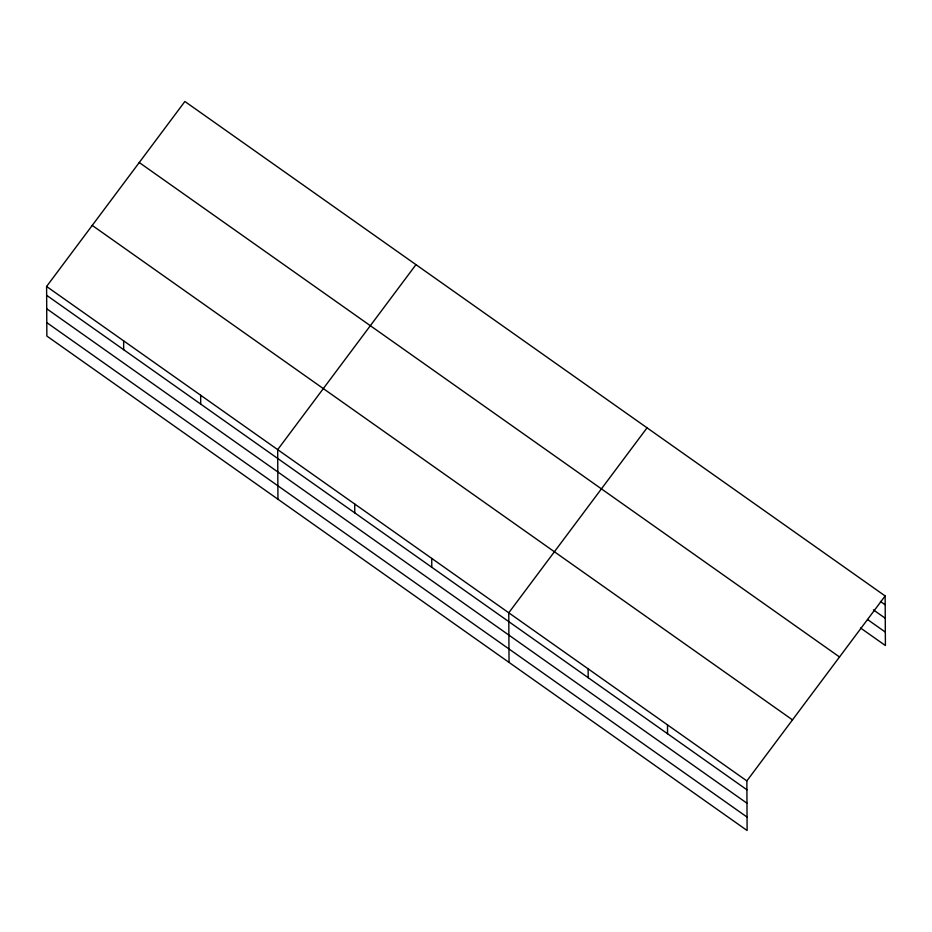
<?xml version="1.0" encoding="UTF-8"?>
<svg xmlns="http://www.w3.org/2000/svg" width="932" height="932" viewBox="0 0 932 932"><rect width="100%" height="100%" fill="white"/><g stroke="black" fill="none" stroke-linecap="round" stroke-linejoin="round"><path stroke-width="1.4" d="M885.144 595.944L746.858 780.911L747.115 830.517L46.856 336.056L46.6 286.462L184.885 101.483L885.144 595.944L885.4 645.538L860.527 627.982M415.963 264.653L277.689 449.632L277.946 499.226M647.053 427.823L508.767 612.802L509.035 662.396M880.449 601.455L885.19 604.798M873.412 609.878L885.26 618.242M867.564 619.547L885.33 632.094M139.252 162.529L839.511 656.978M92.233 225.416L792.491 719.877M46.6 286.462L746.858 780.911M46.647 295.316L746.905 789.765M46.717 308.76L746.975 803.221M46.786 322.612L747.045 817.073M667.498 724.875L667.545 733.729M588.139 668.838L588.185 677.692M431.737 558.408L431.784 567.262M354.719 504.014L354.766 512.88M200.66 395.238L200.706 404.092M123.63 340.844L123.676 349.71"/></g></svg>
